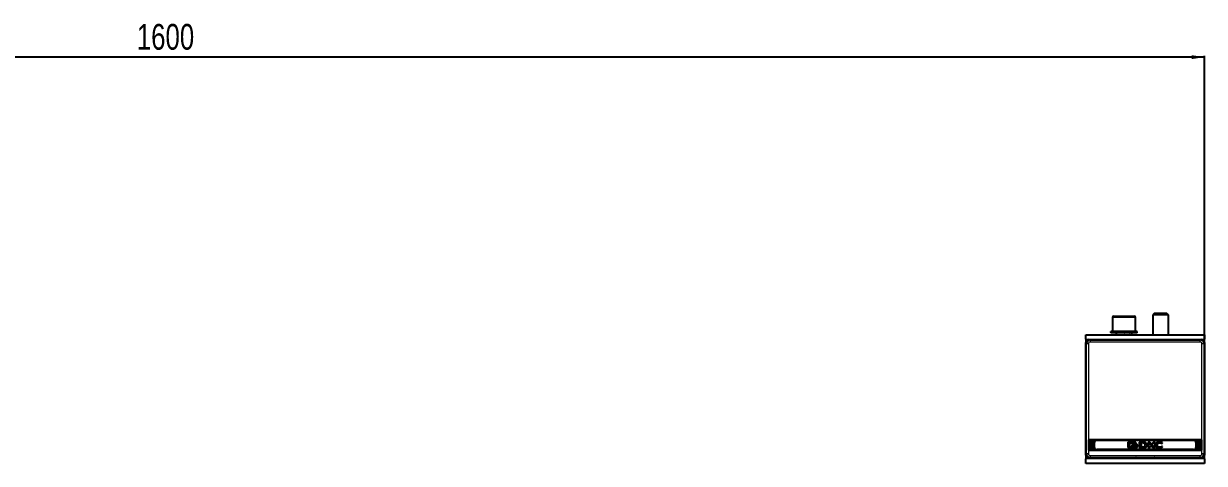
# Model space of a CAD drawing. Header units: millimetres. Extents: x -438 to 5180, y -470 to 658.
# Drawn here: x 479 to 1397, y 195 to 537 of the extents above; entities that cross this region are included whole.
import ezdxf

# ---------------------------------------------------------------- set-up
doc = ezdxf.new("R2010")
doc.units = ezdxf.units.MM
doc.layers.add('FORMAT', color=7, linetype='Continuous')
doc.styles.add('SLDTEXTSTYLE0', font='TXT', dxfattribs={"width": 0.75})
doc.dimstyles.new('SLDDIMSTYLE0', dxfattribs={"dimtxt": 20, "dimasz": 10, "dimexe": 0, "dimexo": 0.0625, "dimgap": 5, "dimtad": 2, "dimdec": 1, "dimrnd": 1e-09, "dimzin": 12, "dimdsep": 46, "dimtxsty": 'SLDTEXTSTYLE0', "dimsah": 1, "dimcen": 0.09, "dimadec": 0, "dimazin": 3, "dimtfac": 1, "dimtofl": 0, "dimtmove": 0, "dimatfit": 3, "dimfxl": 0, "dimfrac": 2, "dimtolj": 1, "dimtzin": 12, "dimarcsym": 0})

# ---------------------------------------------------------------- blocks, each defined once
blk = doc.blocks.new('_D_3')
at = {"layer": 'FORMAT'}
for p, q in [((-203.42, 288.93), (-203.42, 511.86)), ((1396.58, 510.86), (-203.42, 510.86)), ((1396.58, 288.93), (1396.58, 511.86))]:
    blk.add_line(p, q, dxfattribs=at)
for points in [[(-203.42, 510.86), (-193.42, 509.32), (-193.42, 512.4)], [(1396.58, 510.86), (1386.58, 512.4), (1386.58, 509.32)]]:
    blk.add_solid(points, dxfattribs=at)
at = {"layer": 'FORMAT', "insert": (567.02, 536.64), "char_height": 20, "attachment_point": 1, "style": 'SLDTEXTSTYLE0'}
blk.add_mtext('1600', dxfattribs=at)

msp = doc.modelspace()

# ---------------------------------------------------------------- linework, layer by layer
at = {"color": 7, "linetype": 'Continuous', "lineweight": 25}
for p, q in [((1325.08, 308.45), (1325.08, 297.45)), ((1326.08, 309.45), (1334.52, 309.45)), ((1334.52, 309.45), (1342.08, 309.45)), ((1343.08, 297.45), (1343.08, 308.45)), ((1357.65, 311.45), (1356.58, 310.37)), ((1356.58, 310.37), (1356.58, 294.95)), ((1368.58, 310.37), (1356.58, 310.37)), ((1367.5, 311.45), (1357.65, 311.45)), ((1368.58, 310.37), (1367.5, 311.45)), ((1368.58, 294.95), (1368.58, 310.37)), ((1304.58, 291.45), (1304.58, 294.95)), ((1304.58, 294.95), (1396.58, 294.95)), ((1323.83, 297.45), (1323.83, 296.45)), ((1323.83, 297.45), (1323.83, 297.2)), ((1324.65, 297.45), (1323.83, 297.45)), ((1323.83, 297.45), (1323.83, 297.45)), ((1323.83, 296.45), (1323.83, 296.7)), ((1324.65, 296.45), (1323.83, 296.45)), ((1323.83, 296.45), (1323.83, 296.45)), ((1324.65, 297.45), (1324.75, 297.45)), ((1324.65, 296.45), (1324.75, 296.45)), ((1324.75, 297.45), (1324.75, 297.2)), ((1326.9, 297.45), (1324.75, 297.45)), ((1324.75, 296.45), (1324.75, 296.7)), ((1326.9, 296.45), (1324.75, 296.45)), ((1326.9, 297.45), (1327.08, 297.45)), ((1326.9, 296.45), (1327.08, 296.45)), ((1327.08, 297.45), (1327.08, 297.2)), ((1330.25, 297.45), (1327.08, 297.45)), ((1327.08, 296.45), (1327.08, 296.7)), ((1330.25, 296.45), (1327.08, 296.45)), ((1328.08, 296.45), (1328.08, 294.95)), ((1330.25, 297.45), (1330.48, 297.45)), ((1330.25, 296.45), (1330.48, 296.45)), ((1330.48, 297.45), (1330.48, 297.2)), ((1334.18, 297.45), (1330.48, 297.45)), ((1330.48, 296.45), (1330.48, 296.7)), ((1334.18, 296.45), (1330.48, 296.45)), ((1334.18, 297.45), (1334.26, 297.45)), ((1334.18, 296.45), (1334.34, 296.45)), ((1334.34, 296.45), (1334.43, 296.45)), ((1334.38, 297.45), (1334.43, 297.45)), ((1334.43, 297.45), (1334.43, 297.2)), ((1338.09, 297.45), (1334.43, 297.45)), ((1334.43, 296.45), (1334.43, 296.7)), ((1338.09, 296.45), (1334.43, 296.45)), ((1338.09, 297.45), (1338.32, 297.45)), ((1338.09, 296.45), (1338.32, 296.45)), ((1338.32, 297.45), (1338.32, 297.2)), ((1341.4, 297.45), (1338.32, 297.45)), ((1338.32, 296.45), (1338.32, 296.7)), ((1341.4, 296.45), (1338.32, 296.45)), ((1340.08, 294.95), (1340.08, 296.45)), ((1341.4, 297.45), (1341.57, 297.45)), ((1341.4, 296.45), (1341.57, 296.45)), ((1341.57, 297.45), (1341.57, 297.2)), ((1343.59, 297.45), (1341.57, 297.45)), ((1341.57, 296.45), (1341.57, 296.7)), ((1343.59, 296.45), (1341.57, 296.45)), ((1343.59, 297.45), (1343.68, 297.45)), ((1343.59, 296.45), (1343.68, 296.45)), ((1343.68, 297.45), (1343.68, 297.2)), ((1344.33, 297.45), (1343.68, 297.45)), ((1343.68, 296.45), (1343.68, 296.7)), ((1344.33, 296.45), (1343.68, 296.45)), ((1344.33, 296.45), (1344.33, 297.45)), ((1396.58, 294.95), (1396.58, 291.45)), ((1304.58, 291.45), (1304.58, 288.92)), ((1304.58, 288.3), (1304.58, 288.92)), ((1304.58, 202.1), (1304.58, 288.3)), ((1306.85, 291.2), (1307.48, 291.2)), ((1307.48, 291.2), (1343.08, 291.2)), ((1343.08, 291.2), (1343.08, 291.06)), ((1343.58, 290.93), (1357.58, 290.93)), ((1358.08, 291.06), (1358.08, 291.2)), ((1358.08, 291.2), (1393.68, 291.2)), ((1393.68, 291.2), (1394.3, 291.2)), ((1396.58, 288.92), (1396.58, 291.45)), ((1396.58, 288.92), (1396.58, 288.3)), ((1396.58, 288.3), (1396.58, 202.1)), ((1394.68, 213.4), (1306.48, 213.4)), ((1306.48, 213.4), (1306.48, 205.2)), ((1306.98, 205.9), (1306.98, 212.7)), ((1307.18, 212.9), (1308.28, 212.9)), ((1308.48, 212.7), (1308.48, 205.9)), ((1308.98, 205.9), (1308.98, 212.7)), ((1309.18, 212.9), (1310.28, 212.9)), ((1310.48, 212.7), (1310.48, 205.9)), ((1312.98, 212.9), (1388.18, 212.9)), ((1342.83, 211.4), (1337.59, 211.4)), ((1338.56, 207.53), (1338.56, 211.07)), ((1338.56, 211.07), (1342.74, 211.07)), ((1342.74, 211.07), (1342.74, 210.68)), ((1348.72, 211.42), (1345.9, 211.4)), ((1345.9, 211.4), (1345.9, 207.2)), ((1353, 211.4), (1353, 207.2)), ((1354.49, 211.4), (1353, 211.4)), ((1354.49, 209.43), (1354.49, 211.4)), ((1357.16, 211.4), (1354.49, 209.43)), ((1355.76, 209.54), (1358.29, 211.4)), ((1358.29, 211.4), (1357.16, 211.4)), ((1363.75, 210.38), (1364.01, 211.1)), ((1390.68, 212.7), (1390.68, 205.9)), ((1390.88, 212.9), (1391.98, 212.9)), ((1392.18, 205.9), (1392.18, 212.7)), ((1392.68, 212.7), (1392.68, 205.9)), ((1392.88, 212.9), (1393.98, 212.9)), ((1394.18, 205.9), (1394.18, 212.7)), ((1394.68, 205.2), (1394.68, 213.4)), ((1304.58, 201.47), (1304.58, 202.1)), ((1306.48, 205.2), (1394.68, 205.2)), ((1308.28, 205.7), (1307.18, 205.7)), ((1310.28, 205.7), (1309.18, 205.7)), ((1310.98, 207.7), (1310.98, 210.9)), ((1388.18, 205.7), (1312.98, 205.7)), ((1337.15, 210.96), (1337.15, 207.64)), ((1337.59, 207.2), (1342.83, 207.2)), ((1341.02, 207.52), (1338.56, 207.53)), ((1340.3, 209.38), (1340.3, 208.93)), ((1340.3, 208.67), (1340.3, 208.2)), ((1342.74, 210.68), (1343.26, 210.68)), ((1343.26, 210.68), (1343.26, 210.96)), ((1344.75, 208.83), (1344.75, 209.28)), ((1344.75, 208.1), (1344.75, 208.57)), ((1345.9, 207.2), (1348.58, 207.21)), ((1348.52, 210.83), (1347.48, 210.82)), ((1347.48, 210.82), (1347.48, 207.72)), ((1347.48, 207.72), (1348.43, 207.73)), ((1348.58, 207.21), (1348.59, 207.21)), ((1348.59, 207.21), (1348.61, 207.21)), ((1353, 207.2), (1354.51, 207.2)), ((1354.51, 208.96), (1356.52, 207.2)), ((1354.51, 207.2), (1354.51, 208.96)), ((1358.35, 207.2), (1355.76, 209.54)), ((1356.52, 207.2), (1358.35, 207.2)), ((1363.56, 210.38), (1363.75, 210.38)), ((1363.74, 207.43), (1363.93, 207.97)), ((1363.93, 207.97), (1363.77, 207.97)), ((1390.18, 207.7), (1390.18, 210.9)), ((1391.98, 205.7), (1390.88, 205.7)), ((1393.98, 205.7), (1392.88, 205.7)), ((1396.58, 202.1), (1396.58, 201.47)), ((1304.58, 201.47), (1304.58, 198.45)), ((1304.58, 194.95), (1304.58, 198.45)), ((1396.58, 194.95), (1304.58, 194.95)), ((1307.48, 199.2), (1306.85, 199.2)), ((1343.08, 199.2), (1307.48, 199.2)), ((1343.08, 199.2), (1343.08, 199.33)), ((1343.58, 199.47), (1357.58, 199.47)), ((1358.08, 199.33), (1358.08, 199.2)), ((1393.68, 199.2), (1358.08, 199.2)), ((1394.3, 199.2), (1393.68, 199.2)), ((1396.58, 198.45), (1396.58, 201.47)), ((1396.58, 198.45), (1396.58, 194.95))]:
    msp.add_line(p, q, dxfattribs=at)
at = {"color": 8, "linetype": 'Continuous', "lineweight": 18}
for p, q in [((1334.57, 308.45), (1325.08, 308.45)), ((1343.08, 308.45), (1334.57, 308.45)), ((1304.58, 291.45), (1396.58, 291.45)), ((1305.03, 287.85), (1304.58, 288.3)), ((1306.48, 287.85), (1305.03, 287.85)), ((1305.03, 202.55), (1305.03, 287.85)), ((1306.48, 287.85), (1306.48, 213.4)), ((1307.48, 291.2), (1307.93, 290.74)), ((1307.93, 290.74), (1307.93, 289.3)), ((1307.93, 290.74), (1393.23, 290.74)), ((1393.23, 289.3), (1307.93, 289.3)), ((1393.23, 290.74), (1393.68, 291.2)), ((1393.23, 289.3), (1393.23, 290.74)), ((1394.68, 213.4), (1394.68, 287.85)), ((1396.13, 287.85), (1394.68, 287.85)), ((1396.58, 288.3), (1396.13, 287.85)), ((1396.13, 287.85), (1396.13, 202.55)), ((1306.98, 205.9), (1306.98, 212.7)), ((1306.98, 212.7), (1307.08, 212.7)), ((1306.98, 212.7), (1306.98, 212.7)), ((1307.08, 212.7), (1307.08, 205.9)), ((1307.18, 212.8), (1307.18, 212.9)), ((1307.18, 212.9), (1308.28, 212.9)), ((1307.18, 212.9), (1307.18, 212.9)), ((1308.28, 212.8), (1307.18, 212.8)), ((1308.28, 212.8), (1308.28, 212.9)), ((1308.28, 212.9), (1308.28, 212.9)), ((1308.38, 205.9), (1308.38, 212.7)), ((1308.38, 212.7), (1308.48, 212.7)), ((1308.48, 212.7), (1308.48, 205.9)), ((1308.48, 212.7), (1308.48, 212.7)), ((1308.98, 205.9), (1308.98, 212.7)), ((1308.98, 212.7), (1309.08, 212.7)), ((1308.98, 212.7), (1308.98, 212.7)), ((1309.08, 212.7), (1309.08, 205.9)), ((1309.18, 212.8), (1309.18, 212.9)), ((1309.18, 212.9), (1310.28, 212.9)), ((1309.18, 212.9), (1309.18, 212.9)), ((1310.28, 212.8), (1309.18, 212.8)), ((1310.28, 212.8), (1310.28, 212.9)), ((1310.28, 212.9), (1310.28, 212.9)), ((1310.38, 205.9), (1310.38, 212.7)), ((1310.38, 212.7), (1310.48, 212.7)), ((1310.48, 212.7), (1310.48, 205.9)), ((1310.48, 212.7), (1310.48, 212.7)), ((1312.98, 212.9), (1388.18, 212.9)), ((1312.98, 212.8), (1312.98, 212.9)), ((1312.98, 212.9), (1312.98, 212.9)), ((1388.18, 212.8), (1312.98, 212.8)), ((1388.18, 212.9), (1388.18, 212.8)), ((1388.18, 212.9), (1388.18, 212.9)), ((1390.68, 205.9), (1390.68, 212.7)), ((1390.68, 212.7), (1390.78, 212.7)), ((1390.68, 212.7), (1390.68, 212.7)), ((1390.78, 212.7), (1390.78, 205.9)), ((1390.88, 212.9), (1390.88, 212.8)), ((1390.88, 212.9), (1391.98, 212.9)), ((1390.88, 212.9), (1390.88, 212.9)), ((1391.98, 212.8), (1390.88, 212.8)), ((1391.98, 212.9), (1391.98, 212.8)), ((1391.98, 212.9), (1391.98, 212.9)), ((1392.08, 205.9), (1392.08, 212.7)), ((1392.08, 212.7), (1392.18, 212.7)), ((1392.18, 212.7), (1392.18, 205.9)), ((1392.18, 212.7), (1392.18, 212.7)), ((1392.68, 205.9), (1392.68, 212.7)), ((1392.78, 212.7), (1392.68, 212.7)), ((1392.68, 212.7), (1392.68, 212.7)), ((1392.78, 212.7), (1392.78, 205.9)), ((1392.88, 212.8), (1392.88, 212.9)), ((1392.88, 212.9), (1393.98, 212.9)), ((1392.88, 212.9), (1392.88, 212.9)), ((1393.98, 212.8), (1392.88, 212.8)), ((1393.98, 212.8), (1393.98, 212.9)), ((1393.98, 212.9), (1393.98, 212.9)), ((1394.08, 205.9), (1394.08, 212.7)), ((1394.18, 212.7), (1394.08, 212.7)), ((1394.18, 212.7), (1394.18, 205.9)), ((1394.18, 212.7), (1394.18, 212.7)), ((1304.58, 202.1), (1305.03, 202.55)), ((1305.03, 202.55), (1306.48, 202.55)), ((1306.48, 205.2), (1306.48, 202.55)), ((1306.98, 205.9), (1307.08, 205.9)), ((1306.98, 205.9), (1306.98, 205.9)), ((1307.18, 205.8), (1308.28, 205.8)), ((1307.18, 205.7), (1307.18, 205.8)), ((1308.28, 205.7), (1307.18, 205.7)), ((1307.18, 205.7), (1307.18, 205.7)), ((1308.28, 205.7), (1308.28, 205.8)), ((1308.28, 205.7), (1308.28, 205.7)), ((1308.38, 205.9), (1308.48, 205.9)), ((1308.48, 205.9), (1308.48, 205.9)), ((1308.98, 205.9), (1309.08, 205.9)), ((1308.98, 205.9), (1308.98, 205.9)), ((1309.18, 205.8), (1310.28, 205.8)), ((1309.18, 205.7), (1309.18, 205.8)), ((1310.28, 205.7), (1309.18, 205.7)), ((1309.18, 205.7), (1309.18, 205.7)), ((1310.28, 205.7), (1310.28, 205.8)), ((1310.28, 205.7), (1310.28, 205.7)), ((1310.38, 205.9), (1310.48, 205.9)), ((1310.48, 205.9), (1310.48, 205.9)), ((1310.98, 207.7), (1310.98, 210.9)), ((1311.08, 210.9), (1310.98, 210.9)), ((1310.98, 210.9), (1310.98, 210.9)), ((1311.08, 207.7), (1310.98, 207.7)), ((1310.98, 207.7), (1310.98, 207.7)), ((1311.08, 210.9), (1311.08, 207.7)), ((1312.98, 205.8), (1388.18, 205.8)), ((1312.98, 205.8), (1312.98, 205.7)), ((1388.18, 205.7), (1312.98, 205.7)), ((1312.98, 205.7), (1312.98, 205.7)), ((1388.18, 205.7), (1388.18, 205.8)), ((1388.18, 205.7), (1388.18, 205.7)), ((1390.08, 207.7), (1390.08, 210.9)), ((1390.18, 210.9), (1390.08, 210.9)), ((1390.18, 207.7), (1390.08, 207.7)), ((1390.18, 210.9), (1390.18, 207.7)), ((1390.18, 210.9), (1390.18, 210.9)), ((1390.18, 207.7), (1390.18, 207.7)), ((1390.68, 205.9), (1390.78, 205.9)), ((1390.68, 205.9), (1390.68, 205.9)), ((1390.88, 205.8), (1391.98, 205.8)), ((1390.88, 205.8), (1390.88, 205.7)), ((1391.98, 205.7), (1390.88, 205.7)), ((1390.88, 205.7), (1390.88, 205.7)), ((1391.98, 205.8), (1391.98, 205.7)), ((1391.98, 205.7), (1391.98, 205.7)), ((1392.08, 205.9), (1392.18, 205.9)), ((1392.18, 205.9), (1392.18, 205.9)), ((1392.78, 205.9), (1392.68, 205.9)), ((1392.68, 205.9), (1392.68, 205.9)), ((1392.88, 205.8), (1393.98, 205.8)), ((1392.88, 205.7), (1392.88, 205.8)), ((1393.98, 205.7), (1392.88, 205.7)), ((1392.88, 205.7), (1392.88, 205.7)), ((1393.98, 205.7), (1393.98, 205.8)), ((1393.98, 205.7), (1393.98, 205.7)), ((1394.18, 205.9), (1394.08, 205.9)), ((1394.18, 205.9), (1394.18, 205.9)), ((1394.68, 202.55), (1394.68, 205.2)), ((1394.68, 202.55), (1396.13, 202.55)), ((1396.13, 202.55), (1396.58, 202.1)), ((1396.58, 198.45), (1304.58, 198.45)), ((1307.93, 199.65), (1307.48, 199.2)), ((1307.93, 201.1), (1393.23, 201.1)), ((1307.93, 201.1), (1307.93, 199.65)), ((1393.23, 199.65), (1307.93, 199.65)), ((1393.23, 199.65), (1393.23, 201.1)), ((1393.68, 199.2), (1393.23, 199.65))]:
    msp.add_line(p, q, dxfattribs=at)
at = {"color": 7, "linetype": 'Continuous', "lineweight": 25}
for centre, radius, start, end in [((1326.08, 308.45), 1, 90, 180), ((1342.08, 308.45), 1, 0, 90), ((1307.18, 212.7), 0.2, 90, 180), ((1308.28, 212.7), 0.2, 360, 90), ((1309.18, 212.7), 0.2, 90, 180), ((1310.28, 212.7), 0.2, 360, 90), ((1312.98, 210.9), 2, 90, 180), ((1388.18, 210.9), 2, 0, 90), ((1390.88, 212.7), 0.2, 90, 180), ((1391.98, 212.7), 0.2, 0, 90), ((1392.88, 212.7), 0.2, 90, 180), ((1393.98, 212.7), 0.2, 0, 90), ((1307.18, 205.9), 0.2, 180, 270), ((1308.28, 205.9), 0.2, 270, 360), ((1309.18, 205.9), 0.2, 180, 270), ((1310.28, 205.9), 0.2, 270, 360), ((1312.98, 207.7), 2, 180, 270), ((1388.18, 207.7), 2, 270, 0), ((1390.88, 205.9), 0.2, 180, 270), ((1391.98, 205.9), 0.2, 270, 0), ((1392.88, 205.9), 0.2, 180, 270), ((1393.98, 205.9), 0.2, 270, 0)]:
    msp.add_arc(centre, radius, start, end, dxfattribs=at)
at = {"color": 8, "linetype": 'Continuous', "lineweight": 18}
for centre, radius, start, end in [((1307.18, 212.7), 0.198, 90, 180), ((1307.18, 212.7), 0.0982, 90, 180), ((1308.28, 212.7), 0.198, 360, 90), ((1308.28, 212.7), 0.0982, 360, 90), ((1309.18, 212.7), 0.198, 90, 180), ((1309.18, 212.7), 0.0982, 90, 180), ((1310.28, 212.7), 0.198, 360, 90), ((1310.28, 212.7), 0.0982, 360, 90), ((1312.98, 210.9), 2, 90, 180), ((1312.98, 210.9), 1.9, 90, 180), ((1388.18, 210.9), 2, 0, 90), ((1388.18, 210.9), 1.9, 0, 90), ((1390.88, 212.7), 0.198, 90, 180), ((1390.88, 212.7), 0.0982, 90, 180), ((1391.98, 212.7), 0.198, 0, 90), ((1391.98, 212.7), 0.0982, 0, 90), ((1392.88, 212.7), 0.198, 90, 180), ((1392.88, 212.7), 0.0982, 90, 180), ((1393.98, 212.7), 0.198, 0, 90), ((1393.98, 212.7), 0.0982, 0, 90), ((1307.18, 205.9), 0.198, 180, 270), ((1307.18, 205.9), 0.0982, 180, 270), ((1308.28, 205.9), 0.0982, 270, 360), ((1308.28, 205.9), 0.198, 270, 360), ((1309.18, 205.9), 0.198, 180, 270), ((1309.18, 205.9), 0.0982, 180, 270), ((1310.28, 205.9), 0.0982, 270, 360), ((1310.28, 205.9), 0.198, 270, 360), ((1312.98, 207.7), 2, 180, 270), ((1312.98, 207.7), 1.9, 180, 270), ((1388.18, 207.7), 1.9, 270, 0), ((1388.18, 207.7), 2, 270, 0), ((1390.88, 205.9), 0.198, 180, 270), ((1390.88, 205.9), 0.0982, 180, 270), ((1391.98, 205.9), 0.0982, 270, 0), ((1391.98, 205.9), 0.198, 270, 0), ((1392.88, 205.9), 0.198, 180, 270), ((1392.88, 205.9), 0.0982, 180, 270), ((1393.98, 205.9), 0.0982, 270, 0), ((1393.98, 205.9), 0.198, 270, 0)]:
    msp.add_arc(centre, radius, start, end, dxfattribs=at)
at = {"color": 7, "linetype": 'Continuous', "lineweight": 25}
for centre, major_axis, ratio, start_param, end_param in [((1307.63, 288.15), (2.27, -2.27), 0.935113, 2.575748, 3.707437), ((1343.58, 291.06), (0.5, 0), 0.267949, 3.141593, 4.712389), ((1357.58, 291.06), (0.5, 0), 0.267949, 4.712389, 6.283185), ((1393.53, 288.15), (-2.27, -2.27), 0.935113, 2.575748, 3.707437), ((1307.63, 202.25), (2.27, 2.27), 0.935113, 2.575748, 3.707437), ((1343.58, 199.33), (0.5, 0), 0.267949, 1.570796, 3.141593), ((1357.58, 199.33), (0.5, 0), 0.267949, 0, 1.570796), ((1393.53, 202.25), (-2.27, 2.27), 0.935113, 2.575748, 3.707437)]:
    msp.add_ellipse(centre, major_axis=major_axis, ratio=ratio, start_param=start_param, end_param=end_param, dxfattribs=at)
at = {"color": 8, "linetype": 'Continuous', "lineweight": 18}
for centre, major_axis, ratio, start_param, end_param in [((1308.03, 287.74), (2.13, -2.13), 0.997754, 2.389713, 3.893472), ((1308.03, 287.74), (1.13, -1.13), 0.935113, 2.389713, 3.893472), ((1393.12, 287.74), (2.13, 2.13), 0.997754, 5.531306, 7.035065), ((1393.12, 287.74), (-1.13, -1.13), 0.935113, 2.389713, 3.893472), ((1308.03, 202.65), (2.13, 2.13), 0.997754, 2.389713, 3.893472), ((1308.03, 202.65), (1.13, 1.13), 0.935113, 2.389713, 3.893472), ((1393.12, 202.65), (-1.13, 1.13), 0.935113, 2.389713, 3.893472), ((1393.12, 202.65), (-2.13, 2.13), 0.997754, 2.389713, 3.893472)]:
    msp.add_ellipse(centre, major_axis=major_axis, ratio=ratio, start_param=start_param, end_param=end_param, dxfattribs=at)
at = {"color": 7, "linetype": 'Continuous', "lineweight": 25}
for points, knots in [([(1323.83, 297.2), (1323.83, 297.24), (1323.83, 297.3), (1323.83, 297.38), (1323.83, 297.43), (1323.83, 297.45)], [0, 0, 0, 0, 0.499981, 0.749988, 1, 1, 1, 1]), ([(1323.83, 296.45), (1323.83, 296.47), (1323.83, 296.51), (1323.83, 296.59), (1323.83, 296.66), (1323.83, 296.7)], [0, 0, 0, 0, 0.25014, 0.50028, 1, 1, 1, 1]), ([(1324.75, 297.2), (1324.73, 297.24), (1324.7, 297.3), (1324.67, 297.38), (1324.66, 297.43), (1324.65, 297.45)], [0, 0, 0, 0, 0.499981, 0.749988, 1, 1, 1, 1]), ([(1324.65, 296.45), (1324.66, 296.47), (1324.67, 296.51), (1324.7, 296.59), (1324.73, 296.66), (1324.75, 296.7)], [0, 0, 0, 0, 0.2501401, 0.5002802, 1, 1, 1, 1]), ([(1327.08, 297.2), (1327.05, 297.24), (1327.01, 297.3), (1326.95, 297.38), (1326.92, 297.43), (1326.9, 297.45)], [0, 0, 0, 0, 0.499981, 0.749988, 1, 1, 1, 1]), ([(1326.9, 296.45), (1326.92, 296.47), (1326.95, 296.51), (1327.01, 296.59), (1327.05, 296.66), (1327.08, 296.7)], [0, 0, 0, 0, 0.25014, 0.50028, 1, 1, 1, 1]), ([(1330.48, 297.2), (1330.44, 297.24), (1330.38, 297.3), (1330.31, 297.38), (1330.27, 297.43), (1330.25, 297.45)], [0, 0, 0, 0, 0.499981, 0.749988, 1, 1, 1, 1]), ([(1330.25, 296.45), (1330.27, 296.47), (1330.31, 296.51), (1330.38, 296.59), (1330.44, 296.66), (1330.48, 296.7)], [0, 0, 0, 0, 0.2501401, 0.5002802, 1, 1, 1, 1]), ([(1334.43, 297.2), (1334.39, 297.24), (1334.32, 297.3), (1334.24, 297.38), (1334.2, 297.43), (1334.18, 297.45)], [0, 0, 0, 0, 0.499981, 0.749988, 1, 1, 1, 1]), ([(1334.18, 296.45), (1334.2, 296.47), (1334.24, 296.51), (1334.32, 296.59), (1334.39, 296.66), (1334.43, 296.7)], [0, 0, 0, 0, 0.2501401, 0.5002802, 1, 1, 1, 1]), ([(1334.43, 297.2), (1334.41, 297.27), (1334.38, 297.4), (1334.35, 297.43), (1334.34, 297.45)], [0, 0, 0, 0, 0.561794, 1, 1, 1, 1]), ([(1334.43, 296.7), (1334.41, 296.62), (1334.38, 296.49), (1334.35, 296.46), (1334.34, 296.45)], [0, 0, 0, 0, 0.561794, 1, 1, 1, 1]), ([(1338.32, 297.2), (1338.28, 297.24), (1338.23, 297.3), (1338.15, 297.38), (1338.11, 297.43), (1338.09, 297.45)], [0, 0, 0, 0, 0.499981, 0.749988, 1, 1, 1, 1]), ([(1338.09, 296.45), (1338.11, 296.47), (1338.15, 296.51), (1338.23, 296.59), (1338.28, 296.66), (1338.32, 296.7)], [0, 0, 0, 0, 0.25014, 0.50028, 1, 1, 1, 1]), ([(1341.57, 297.2), (1341.54, 297.24), (1341.5, 297.3), (1341.44, 297.38), (1341.41, 297.43), (1341.4, 297.45)], [0, 0, 0, 0, 0.499981, 0.749988, 1, 1, 1, 1]), ([(1341.4, 296.45), (1341.41, 296.47), (1341.44, 296.51), (1341.5, 296.59), (1341.54, 296.66), (1341.57, 296.7)], [0, 0, 0, 0, 0.25014, 0.50028, 1, 1, 1, 1]), ([(1343.68, 297.2), (1343.66, 297.24), (1343.64, 297.3), (1343.61, 297.38), (1343.59, 297.43), (1343.59, 297.45)], [0, 0, 0, 0, 0.4999808, 0.7499881, 1, 1, 1, 1]), ([(1343.59, 296.45), (1343.59, 296.47), (1343.61, 296.51), (1343.64, 296.59), (1343.66, 296.66), (1343.68, 296.7)], [0, 0, 0, 0, 0.25014, 0.50028, 1, 1, 1, 1]), ([(1337.59, 211.4), (1337.52, 211.39), (1337.39, 211.37), (1337.25, 211.26), (1337.17, 211.11), (1337.16, 211.01), (1337.15, 210.96)], [0, 0, 0, 0, 0.281303, 0.555629, 0.773878, 1, 1, 1, 1]), ([(1343.26, 210.96), (1343.26, 211.02), (1343.24, 211.15), (1343.12, 211.3), (1342.98, 211.38), (1342.88, 211.39), (1342.83, 211.4)], [0, 0, 0, 0, 0.285248, 0.560563, 0.777151, 1, 1, 1, 1]), ([(1351.09, 210.98), (1350.93, 211.05), (1350.57, 211.22), (1349.77, 211.38), (1349.14, 211.4), (1348.72, 211.42)], [0, 0, 0, 0, 0.216742, 0.489643, 1, 1, 1, 1]), ([(1361.9, 211.45), (1361.4, 211.42), (1360.47, 211.37), (1359.24, 210.93), (1358.48, 210.36), (1358.13, 209.79), (1358.1, 209.5), (1358.08, 209.35)], [0, 0, 0, 0, 0.315674, 0.58952, 0.813199, 0.909026, 1, 1, 1, 1]), ([(1364.01, 211.1), (1363.64, 211.21), (1362.95, 211.42), (1362.23, 211.44), (1361.9, 211.45)], [0, 0, 0, 0, 0.5368, 1, 1, 1, 1]), ([(1337.15, 207.64), (1337.16, 207.57), (1337.18, 207.44), (1337.29, 207.3), (1337.43, 207.21), (1337.53, 207.2), (1337.59, 207.2)], [0, 0, 0, 0, 0.285197, 0.560428, 0.777044, 1, 1, 1, 1]), ([(1342.55, 208.38), (1342.26, 208.4), (1341.7, 208.43), (1341.02, 208.67), (1340.53, 208.98), (1340.37, 209.26), (1340.3, 209.38)], [0, 0, 0, 0, 0.341641, 0.638783, 0.834973, 1, 1, 1, 1]), ([(1340.3, 208.93), (1340.36, 208.83), (1340.48, 208.6), (1340.82, 208.34), (1341.49, 208.02), (1342.1, 207.97), (1342.55, 207.93)], [0, 0, 0, 0, 0.13872, 0.298957, 0.48357, 1, 1, 1, 1]), ([(1342.55, 207.67), (1342.26, 207.69), (1341.7, 207.72), (1341.02, 207.96), (1340.53, 208.27), (1340.37, 208.54), (1340.3, 208.67)], [0, 0, 0, 0, 0.3417096, 0.6388757, 0.8350381, 1, 1, 1, 1]), ([(1340.3, 208.2), (1340.34, 208.13), (1340.41, 207.97), (1340.66, 207.73), (1340.88, 207.6), (1341.02, 207.52)], [0, 0, 0, 0, 0.244932, 0.514807, 1, 1, 1, 1]), ([(1342.55, 210.45), (1342.3, 210.43), (1341.83, 210.4), (1341.25, 210.17), (1340.83, 209.88), (1340.68, 209.63), (1340.61, 209.51)], [0, 0, 0, 0, 0.32886, 0.621368, 0.822445, 1, 1, 1, 1]), ([(1340.61, 209.51), (1340.63, 209.48), (1340.65, 209.42), (1340.69, 209.36), (1340.71, 209.34)], [0, 0, 0, 0, 0.5566473, 1, 1, 1, 1]), ([(1340.71, 209.34), (1340.81, 209.46), (1341.05, 209.72), (1341.68, 210.03), (1342.21, 210.07), (1342.55, 210.1)], [0, 0, 0, 0, 0.235625, 0.507433, 1, 1, 1, 1]), ([(1342.55, 209.9), (1342.16, 209.86), (1341.63, 209.81), (1341.05, 209.5), (1340.87, 209.32), (1340.78, 209.24)], [0, 0, 0, 0, 0.6070991, 0.8137809, 1, 1, 1, 1]), ([(1340.78, 209.24), (1340.81, 209.21), (1340.87, 209.15), (1340.94, 209.1), (1340.97, 209.07)], [0, 0, 0, 0, 0.548878, 1, 1, 1, 1]), ([(1340.97, 209.07), (1341.22, 209.23), (1341.71, 209.52), (1342.28, 209.55), (1342.55, 209.56)], [0, 0, 0, 0, 0.5210892, 1, 1, 1, 1]), ([(1342.55, 209.34), (1342.25, 209.33), (1341.75, 209.29), (1341.31, 209.07), (1341.13, 208.97)], [0, 0, 0, 0, 0.591571, 1, 1, 1, 1]), ([(1341.13, 208.97), (1341.19, 208.94), (1341.31, 208.88), (1341.44, 208.84), (1341.5, 208.82)], [0, 0, 0, 0, 0.5418477, 1, 1, 1, 1]), ([(1341.5, 208.82), (1341.69, 208.88), (1342.03, 208.98), (1342.39, 209), (1342.55, 209)], [0, 0, 0, 0, 0.540329, 1, 1, 1, 1]), ([(1344.5, 209.48), (1344.45, 209.58), (1344.34, 209.8), (1344.04, 210.04), (1343.47, 210.36), (1342.94, 210.41), (1342.55, 210.45)], [0, 0, 0, 0, 0.149079, 0.314363, 0.498773, 1, 1, 1, 1]), ([(1342.55, 210.1), (1342.78, 210.09), (1343.2, 210.07), (1343.74, 209.88), (1344.16, 209.63), (1344.33, 209.42), (1344.41, 209.32)], [0, 0, 0, 0, 0.322978, 0.614423, 0.818337, 1, 1, 1, 1]), ([(1344.32, 209.23), (1344.21, 209.34), (1343.97, 209.57), (1343.36, 209.83), (1342.87, 209.88), (1342.55, 209.9)], [0, 0, 0, 0, 0.2395414, 0.512395, 1, 1, 1, 1]), ([(1342.55, 209.56), (1342.89, 209.54), (1343.46, 209.5), (1343.94, 209.2), (1344.14, 209.07)], [0, 0, 0, 0, 0.598426, 1, 1, 1, 1]), ([(1343.97, 208.97), (1343.73, 209.09), (1343.28, 209.31), (1342.79, 209.33), (1342.55, 209.34)], [0, 0, 0, 0, 0.5283954, 1, 1, 1, 1]), ([(1344.75, 209.28), (1344.69, 209.18), (1344.54, 208.98), (1344.2, 208.75), (1343.55, 208.46), (1342.97, 208.41), (1342.55, 208.38)], [0, 0, 0, 0, 0.141525, 0.304329, 0.489562, 1, 1, 1, 1]), ([(1342.55, 209), (1342.76, 208.99), (1343.11, 208.98), (1343.45, 208.87), (1343.59, 208.82)], [0, 0, 0, 0, 0.579402, 1, 1, 1, 1]), ([(1342.55, 207.93), (1342.83, 207.95), (1343.35, 207.98), (1344.01, 208.19), (1344.49, 208.47), (1344.67, 208.72), (1344.75, 208.83)], [0, 0, 0, 0, 0.33644, 0.632575, 0.831337, 1, 1, 1, 1]), ([(1344.75, 208.57), (1344.69, 208.47), (1344.54, 208.26), (1344.2, 208.04), (1343.55, 207.74), (1342.97, 207.7), (1342.55, 207.67)], [0, 0, 0, 0, 0.1415707, 0.3043873, 0.4896123, 1, 1, 1, 1]), ([(1342.83, 207.2), (1343.04, 207.22), (1343.48, 207.27), (1344.03, 207.51), (1344.49, 207.77), (1344.67, 208), (1344.75, 208.1)], [0, 0, 0, 0, 0.289383, 0.600301, 0.822929, 1, 1, 1, 1]), ([(1343.59, 208.82), (1343.67, 208.84), (1343.8, 208.89), (1343.92, 208.95), (1343.97, 208.97)], [0, 0, 0, 0, 0.575396, 1, 1, 1, 1]), ([(1344.14, 209.07), (1344.17, 209.1), (1344.24, 209.15), (1344.3, 209.21), (1344.32, 209.23)], [0, 0, 0, 0, 0.569699, 1, 1, 1, 1]), ([(1344.41, 209.32), (1344.43, 209.35), (1344.46, 209.4), (1344.49, 209.45), (1344.5, 209.48)], [0, 0, 0, 0, 0.5646322, 1, 1, 1, 1]), ([(1348.43, 207.73), (1348.7, 207.74), (1349.21, 207.75), (1349.83, 207.9), (1350.19, 208.18), (1350.38, 208.47), (1350.5, 208.85), (1350.51, 209.14), (1350.52, 209.3)], [0, 0, 0, 0, 0.2746758, 0.503042, 0.6073811, 0.7165791, 0.8434118, 1, 1, 1, 1]), ([(1349.17, 210.78), (1349.04, 210.79), (1348.82, 210.82), (1348.61, 210.83), (1348.52, 210.83)], [0, 0, 0, 0, 0.586635, 1, 1, 1, 1]), ([(1348.61, 207.21), (1348.72, 207.21), (1348.94, 207.22), (1349.16, 207.23), (1349.28, 207.23)], [0, 0, 0, 0, 0.486421, 1, 1, 1, 1]), ([(1350.52, 209.3), (1350.51, 209.44), (1350.51, 209.68), (1350.44, 210), (1350.31, 210.26), (1350.08, 210.5), (1349.68, 210.67), (1349.35, 210.74), (1349.17, 210.78)], [0, 0, 0, 0, 0.176808, 0.319231, 0.43938, 0.552395, 0.749205, 1, 1, 1, 1]), ([(1349.28, 207.23), (1349.48, 207.24), (1349.84, 207.26), (1350.2, 207.32), (1350.36, 207.35)], [0, 0, 0, 0, 0.55183, 1, 1, 1, 1]), ([(1350.36, 207.35), (1350.58, 207.42), (1351, 207.55), (1351.53, 207.91), (1351.93, 208.36), (1352.17, 208.88), (1352.22, 209.45), (1352.06, 210.02), (1351.68, 210.57), (1351.3, 210.84), (1351.09, 210.98)], [0, 0, 0, 0, 0.138091, 0.265455, 0.384013, 0.496103, 0.605759, 0.71979, 0.847662, 1, 1, 1, 1]), ([(1358.08, 209.35), (1358.1, 209.14), (1358.14, 208.7), (1358.51, 208.09), (1359.23, 207.56), (1360.39, 207.2), (1361.34, 207.16), (1361.88, 207.14)], [0, 0, 0, 0, 0.130532, 0.266031, 0.423997, 0.666819, 1, 1, 1, 1]), ([(1359.76, 209.25), (1359.78, 209.42), (1359.82, 209.76), (1360.12, 210.2), (1360.57, 210.57), (1361.19, 210.85), (1361.68, 210.88), (1361.93, 210.9)], [0, 0, 0, 0, 0.165415, 0.334737, 0.516014, 0.747902, 1, 1, 1, 1]), ([(1361.93, 207.6), (1361.61, 207.63), (1361.01, 207.69), (1360.29, 208.11), (1359.84, 208.65), (1359.78, 209.05), (1359.76, 209.25)], [0, 0, 0, 0, 0.317455, 0.60205, 0.80504, 1, 1, 1, 1]), ([(1361.88, 207.14), (1362.25, 207.16), (1362.88, 207.18), (1363.48, 207.36), (1363.74, 207.43)], [0, 0, 0, 0, 0.577653, 1, 1, 1, 1]), ([(1361.93, 210.9), (1362.27, 210.87), (1362.86, 210.82), (1363.35, 210.51), (1363.56, 210.38)], [0, 0, 0, 0, 0.579608, 1, 1, 1, 1]), ([(1363.77, 207.97), (1363.45, 207.85), (1362.85, 207.63), (1362.22, 207.61), (1361.93, 207.6)], [0, 0, 0, 0, 0.547643, 1, 1, 1, 1])]:
    msp.add_open_spline(points, degree=3, knots=knots, dxfattribs=at)

# ---------------------------------------------------------------- dimensions: what is measured, and where the dimension line sits
at = {"layer": 'FORMAT'}
dim = msp.add_linear_dim(base=(-203.42, 510.86), p1=(1396.58, 288.92), p2=(-203.42, 288.92), angle=0, dimstyle='SLDDIMSTYLE0', dxfattribs=at)
dim.commit()
dim.dimension.update_dxf_attribs({"geometry": '_D_3', "text_midpoint": (596.58, 510.86), "dimtype": 160})

doc.saveas('drawing.dxf')
